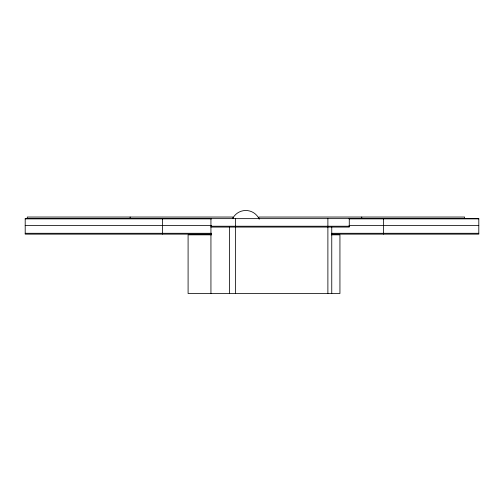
<?xml version="1.0" encoding="UTF-8"?>
<svg xmlns="http://www.w3.org/2000/svg" width="504" height="504" viewBox="0 0 504 504"><rect width="100%" height="100%" fill="white"/><g stroke="black" fill="none" stroke-linecap="round" stroke-linejoin="round"><path stroke-width="0.76" d="M25.2 218.856L211.655 218.837M348.995 218.837L478.8 218.856M25.2 225.433L211.655 225.433M348.995 225.433L478.8 225.433M210.937 226.233L349.272 226.233M210.937 227.071L349.272 227.071L349.272 218.642M25.2 233.295L211.655 233.295M331.682 233.295L478.8 233.295M211.655 234.139L25.2 234.139L25.2 218.642L478.8 218.642L478.8 234.139L331.682 234.139M211.693 234.833L188.093 234.833L188.093 293.511L339.935 293.511L339.935 234.833L331.286 234.833M464.606 218.642L464.606 217.041L258.886 217.041L258.886 218.642M383.613 218.642L383.613 234.139M361.746 217.041L361.746 218.642M331.758 227.071L331.758 293.511M327.884 218.642L327.884 226.233M327.884 227.071L327.884 293.511M235.601 218.642L235.601 226.233M235.601 227.071L235.601 293.511M233.006 218.642L233.006 217.041L27.285 217.041L27.285 218.642M229.616 227.071L229.616 293.511M210.937 218.642L210.937 293.511M162.546 218.642L162.546 234.139M130.145 217.041L130.145 218.642M233.006 217.867A14.755 14.755 0 0 1 259.264 219.24"/></g></svg>
